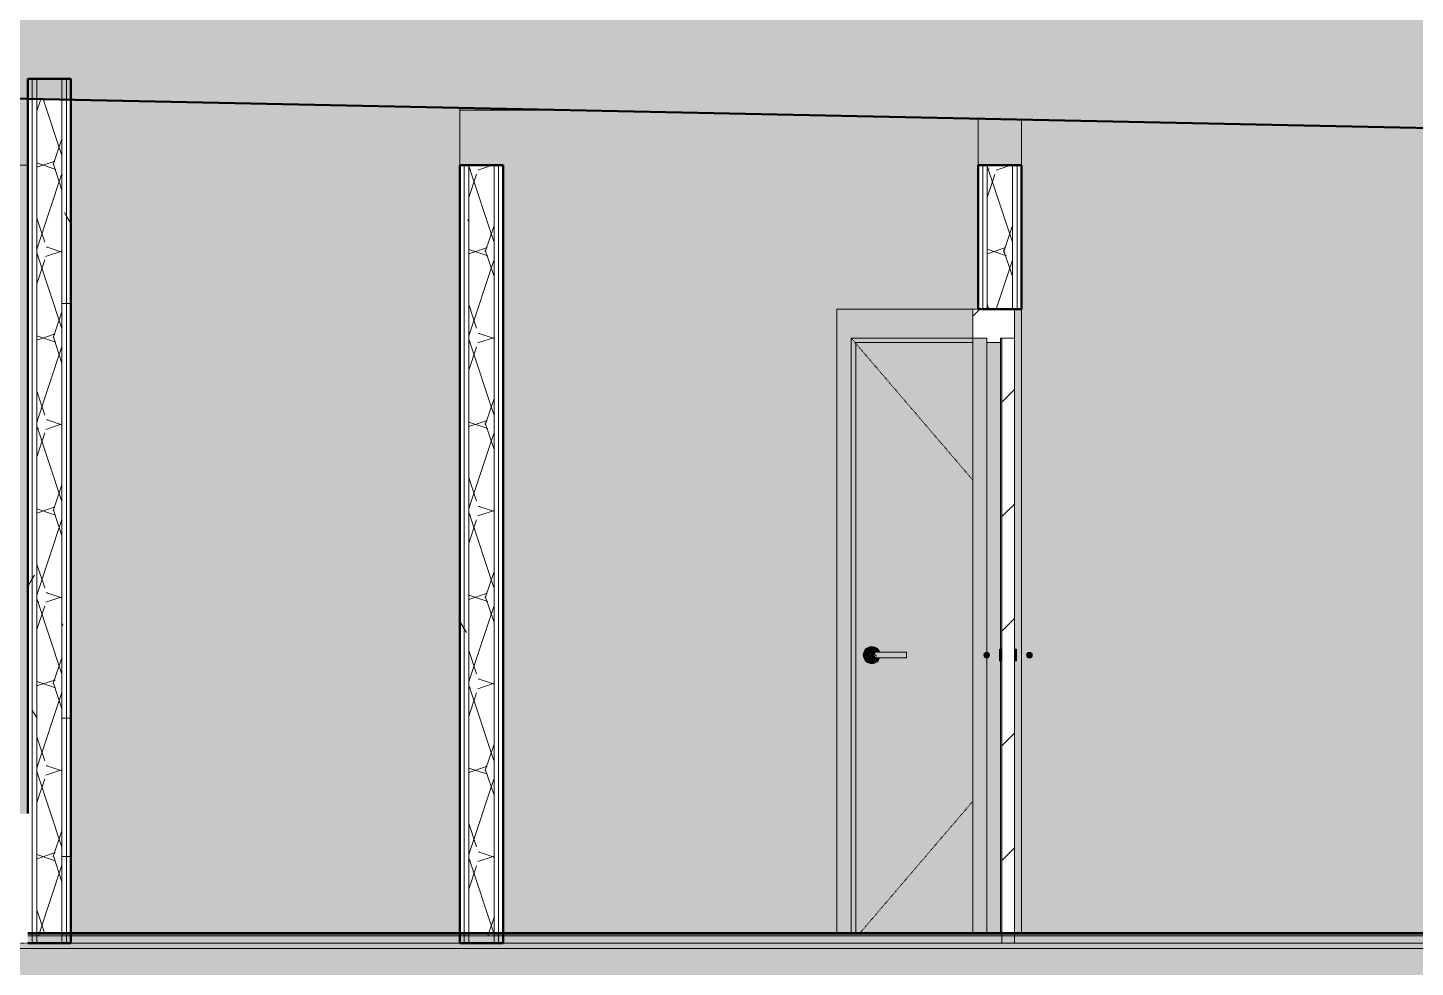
# Model space of a CAD drawing. Header units: inches. Extents: x 9566 to 17067, y -226 to 532.
# Drawn here: x 11584 to 11776.7, y 248.7 to 379.1 of the extents above; entities that cross this region are included whole.
import ezdxf

# ---------------------------------------------------------------- set-up
doc = ezdxf.new("R2010")
doc.units = ezdxf.units.IN
doc.header["$MEASUREMENT"] = 0
doc.linetypes.add('Dash 1_16_', pattern=[0.125, 0.0625, -0.0625])
doc.linetypes.add('Grid Line 1_2_', pattern=[0.875, 0.5, -0.125, 0.125, -0.125])
for name, color, linetype, lineweight in [('0-1', 7, 'Continuous', 5), ('A-AREA-PATT-1', 41, 'Continuous', 9), ('A-DOOR', 31, 'Continuous', 13), ('A-DOOR-7', 31, 'Dash 1_16_', 9), ('A-DOOR-8', 31, 'Continuous', 9), ('A-DOOR-9', 31, 'Continuous', 20), ('A-DOOR-FRAM', 31, 'Continuous', 9), ('A-DOOR-FRAM-6', 31, 'Continuous', 13), ('A-DOOR-FRAM-7', 31, 'Continuous', 20), ('A-FLOR-1', 192, 'Continuous', 5), ('A-FLOR-2', 192, 'Continuous', 50), ('A-FLOR-LEVL-1', 51, 'Grid Line 1_2_', 9), ('A-FLOR-MCUT', 51, 'Continuous', 13), ('A-FLOR-PATT-1', 8, 'Continuous', 9), ('A-ROOF', 132, 'Continuous', 13), ('A-ROOF-1', 132, 'Continuous', 5), ('A-ROOF-2', 132, 'Continuous', 50), ('A-WALL', 113, 'Continuous', 13), ('A-WALL-2', 10, 'Continuous', 13), ('A-WALL-PATT-1', 111, 'Continuous', 9), ('I-WALL', 2, 'Continuous', 13), ('I-WALL-1', 2, 'Continuous', 5), ('I-WALL-2', 2, 'Continuous', 50)]:
    doc.layers.add(name, color=color, linetype=linetype, lineweight=lineweight)
doc.layers.add('A-AREA-PATT-2', color=7, linetype='Continuous', lineweight=9, transparency=0.9)
doc.layers.add('A-AREA-PATT-5', color=254, linetype='Continuous', lineweight=9, transparency=0.9)
pattern_1 = [(161.57, (11003.327, 72.6), (-4.8003375, -0.0004146), [0, -34.152, 3.792, 0]), (18.43, (11002.127, 72.6), (-4.8003375, 0.0004146), [0, -34.152, 3.792, 0]), (108.43, (11003.327, 72.6), (2.3991322, -12.001051), [11.382, -26.562]), (71.57, (11002.127, 72.6), (2.3991322, 12.001051), [11.382, -26.562])]
pattern_2 = [(0, (11002.727, 72), (38.4, 9.6), [1.584, -27.216, 1.584, -27.216, -153.6]), (0, (11002.727, 72), (38.4, 9.6), [-57.6, 1.584, -56.016, 1.584, -27.216, -67.2]), (0, (11002.727, 72), (38.4, 9.6), [-144, 1.584, -17.616, 1.584, -46.416]), (120, (11017.127, 76.8), (-27.51384, 28.45538), [1.584, -27.216, 1.584, -27.216, -153.6]), (120, (11017.127, 76.8), (-27.51384, 28.45538), [-57.6, 1.584, -56.016, 1.584, -27.216, -67.2]), (120, (11017.127, 76.8), (-27.51384, 28.45538), [-144, 1.584, -17.616, 1.584, -46.416]), (240, (11021.927, 96), (-10.88616, -38.05538), [1.584, -27.216, 1.584, -27.216, -153.6]), (240, (11021.927, 96), (-10.88616, -38.05538), [-57.6, 1.584, -56.016, 1.584, -27.216, -67.2]), (240, (11021.927, 96), (-10.88616, -38.05538), [-144, 1.584, -17.616, 1.584, -46.416])]
pattern_3 = [(45, (11002.727, 72), (-7.95495, 7.95495), [])]

# ---------------------------------------------------------------- blocks, each defined once
blk = doc.blocks.new('1750 Ox - Unit Layouts_rvt-1-BUILDING SECTION - EAST_WEST - LOOKING NORTH')
at = {"layer": 'A-WALL-2'}
blk.add_line((11583.99, 360), (11439.69, 360), dxfattribs=at)
blk = doc.blocks.new('HOLLOW METAL - UNIT DOOR-V31-BUILDING SECTION - EAST_WEST - LOOKING NORTH')
at = {"layer": 'A-DOOR-8'}
h = blk.add_hatch(dxfattribs=at)
h.set_pattern_fill('FP_20', color=256, style=0, pattern_type=2)
h.set_pattern_definition(pattern_3)
h.paths.add_polyline_path([(11718.75, 335.37), (11719.05, 335.37), (11719.05, 336), (11720.99, 336), (11720.99, 340), (11715.24, 340), (11715.24, 336), (11717.18, 336), (11717.18, 335.37), (11717.48, 335.37)], flags=0)
for points in [[(11716.96, 291.66), (11717.35, 291.66), (11717.55, 292), (11717.35, 292.34), (11716.96, 292.34), (11716.76, 292)], [(11719.05, 291.19), (11719.24, 291.19), (11719.24, 292.81), (11718.92, 292.81), (11718.92, 291.19)], [(11721.3, 291.19), (11721.3, 292.81), (11720.99, 292.81), (11720.99, 291.19)], [(11722.88, 291.66), (11723.27, 291.66), (11723.47, 292), (11723.27, 292.34), (11722.88, 292.34), (11722.68, 292)]]:
    blk.add_hatch(color=256, dxfattribs=at).paths.add_polyline_path(points, flags=0)
at = {"layer": 'A-DOOR-FRAM'}
for points in [[(11717.18, 253.38), (11717.18, 291.66), (11716.96, 291.66), (11716.76, 292), (11716.96, 292.34), (11717.18, 292.34), (11717.18, 336), (11715.24, 336), (11715.24, 253.38), (11715.99, 253.38)], [(11719.05, 253.38), (11719.05, 291.19), (11718.92, 291.19), (11718.92, 292.81), (11719.05, 292.81), (11719.05, 335.37), (11717.18, 335.37), (11717.18, 292.34), (11717.35, 292.34), (11717.55, 292), (11717.35, 291.66), (11717.18, 291.66), (11717.18, 253.38), (11718.92, 253.38)]]:
    blk.add_hatch(color=256, dxfattribs=at).paths.add_polyline_path(points, flags=0)
h = blk.add_hatch(color=256, dxfattribs=at)
h.paths.add_polyline_path([(11719.24, 253.38), (11719.24, 291.19), (11719.05, 291.19), (11719.05, 253.38)], flags=0)
h.paths.add_polyline_path([(11719.05, 292.81), (11719.24, 292.81), (11719.24, 336), (11719.05, 336), (11719.05, 304.88)], flags=0)
h = blk.add_hatch(dxfattribs=at)
h.set_pattern_fill('FP_20', color=256, style=0, pattern_type=2)
h.set_pattern_definition(pattern_3)
h.paths.add_polyline_path([(11720.99, 253.25), (11720.99, 336), (11719.24, 336), (11719.24, 253.25)], flags=0)
at = {"layer": 'A-DOOR-8'}
for p, q in [((11718.92, 292.81), (11718.92, 291.19)), ((11719.24, 292.81), (11718.92, 292.81)), ((11718.92, 291.19), (11719.24, 291.19)), ((11719.24, 291.19), (11719.24, 292.81)), ((11721.3, 292.81), (11720.99, 292.81)), ((11720.99, 292.81), (11720.99, 291.19)), ((11720.99, 291.19), (11721.3, 291.19)), ((11721.3, 291.19), (11721.3, 292.81))]:
    blk.add_line(p, q, dxfattribs=at)
for centre, start, end in [((11717.15, 292), 0, 180), ((11717.15, 292), 180, 0), ((11723.08, 292), 0, 180), ((11723.08, 292), 180, 0)]:
    blk.add_arc(centre, 0.394, start, end, dxfattribs=at)
at = {"layer": 'A-DOOR-9'}
for p, q in [((11719.24, 336), (11719.24, 252)), ((11720.99, 336), (11719.24, 336)), ((11720.99, 252), (11720.99, 336)), ((11719.24, 252), (11720.99, 252))]:
    blk.add_line(p, q, dxfattribs=at)
at = {"layer": 'A-DOOR-FRAM'}
for p, q in [((11715.24, 253.38), (11715.24, 336)), ((11717.18, 292.34), (11717.18, 335.37)), ((11719.05, 292.81), (11719.05, 335.37)), ((11717.18, 253.38), (11717.18, 291.66)), ((11719.05, 253.38), (11719.05, 291.19))]:
    blk.add_line(p, q, dxfattribs=at)
at = {"layer": 'A-DOOR-FRAM-7'}
for p, q in [((11720.99, 340), (11715.24, 340)), ((11715.24, 340), (11715.24, 336)), ((11720.99, 336), (11720.99, 340)), ((11715.24, 336), (11717.18, 336)), ((11717.18, 336), (11717.18, 335.37)), ((11717.18, 335.37), (11719.05, 335.37)), ((11719.05, 335.37), (11719.05, 336)), ((11719.05, 336), (11720.99, 336))]:
    blk.add_line(p, q, dxfattribs=at)
blk = doc.blocks.new('HOLLOW METAL - UNIT DOOR-V32-BUILDING SECTION - EAST_WEST - LOOKING NORTH')
at = {"layer": 'A-DOOR'}
h = blk.add_hatch(color=256, dxfattribs=at)
h.paths.add_polyline_path([(11698.96, 253.37), (11715.24, 253.37), (11715.24, 335.37), (11698.96, 335.37), (11698.96, 290.86)], flags=0)
h.paths.add_polyline_path([(11701.19, 290.82), (11700.89, 290.86), (11700.6, 290.98), (11700.36, 291.16), (11700.11, 291.57), (11700.05, 291.69), (11700.01, 292), (11700.05, 292.31), (11700.17, 292.59), (11700.36, 292.84), (11700.6, 293.02), (11700.89, 293.14), (11701.19, 293.18), (11701.5, 293.14), (11701.78, 293.02), (11702.03, 292.84), (11702.22, 292.59), (11702.33, 292.39), (11706.02, 292.34), (11706.02, 291.61), (11702.28, 291.57), (11702.22, 291.41), (11702.03, 291.16), (11701.78, 290.98), (11701.5, 290.86)], flags=0)
h = blk.add_hatch(color=256, dxfattribs=at)
h.paths.add_polyline_path([(11701.88, 291.61), (11701.84, 291.66), (11701.87, 291.62)], flags=0)
h.paths.add_polyline_path([(11700.97, 292), (11701.05, 291.92), (11701.03, 292), (11701, 292.06)], flags=0)
h.paths.add_polyline_path([(11701.19, 290.82), (11701.5, 290.86), (11701.78, 290.98), (11702.03, 291.16), (11702.28, 291.57), (11702.27, 291.61), (11701.09, 291.66), (11701.01, 291.73), (11700.98, 292.09), (11701.03, 292.29), (11701.19, 292.36), (11701.39, 292.38), (11702.07, 292.39), (11702.3, 292.39), (11702.22, 292.59), (11702.03, 292.84), (11701.78, 293.02), (11701.5, 293.14), (11701.19, 293.18), (11700.89, 293.14), (11700.6, 293.02), (11700.36, 292.84), (11700.17, 292.59), (11700.05, 292.31), (11700.01, 292), (11700.11, 291.57), (11700.17, 291.41), (11700.36, 291.16), (11700.6, 290.98), (11700.89, 290.86)], flags=0)
h.paths.add_polyline_path([(11701.88, 291.62), (11701.84, 291.72), (11701.86, 291.66)], flags=0)
h.paths.add_polyline_path([(11701.88, 291.72), (11701.88, 291.8), (11701.85, 291.8)], flags=0)
h.paths.add_polyline_path([(11701.88, 291.8), (11701.84, 292.07), (11701.82, 292), (11701.85, 291.9)], flags=0)
h = blk.add_hatch(color=256, dxfattribs=at)
h.paths.add_polyline_path([(11701.51, 292), (11701.76, 291.81), (11701.61, 292)], flags=0)
h.paths.add_polyline_path([(11701.88, 291.61), (11701.51, 292), (11701.03, 292), (11701.01, 291.92), (11700.98, 291.9), (11701.03, 291.71), (11701.19, 291.64), (11701.39, 291.62), (11701.81, 291.62)], flags=0)
h.paths.add_polyline_path([(11701.88, 291.66), (11701.85, 291.8), (11701.76, 292), (11701.63, 292), (11701.84, 291.72)], flags=0)
h.paths.add_polyline_path([(11701.88, 291.8), (11701.82, 292), (11701.76, 292), (11701.82, 291.9)], flags=0)
h = blk.add_hatch(color=256, dxfattribs=at)
h.paths.add_polyline_path([(11701.76, 292), (11701.82, 292), (11701.8, 292.07), (11701.76, 292)], flags=0)
h.paths.add_polyline_path([(11701.51, 292), (11701.81, 292.38), (11701.52, 292.38), (11701.39, 292.38), (11701.12, 292.35), (11701.01, 292.27), (11701.03, 292.11), (11701.06, 292.17), (11701.03, 292), (11701.51, 292)], flags=0)
h.paths.add_polyline_path([(11701.63, 292), (11701.7, 292.2), (11701.51, 292), (11701.61, 292)], flags=0)
h.paths.add_polyline_path([(11701.76, 292), (11701.84, 292.28), (11701.63, 292)], flags=0)
for points in [[(11706.02, 292), (11706.02, 292.39), (11701.88, 292.34), (11701.88, 292), (11705.31, 292)], [(11702.79, 291.61), (11706.02, 291.66), (11706.02, 292), (11701.88, 292), (11701.89, 291.61), (11702.54, 291.61)]]:
    blk.add_hatch(color=256, dxfattribs=at).paths.add_polyline_path(points, flags=0)
at = {"layer": 'A-DOOR-FRAM-6'}
for points in [[(11696.34, 253.37), (11698.34, 253.37), (11698.34, 336), (11715.24, 336), (11715.24, 340), (11696.34, 340), (11696.34, 291.57)], [(11698.34, 253.37), (11698.96, 253.37), (11698.96, 335.37), (11715.24, 335.37), (11715.24, 336), (11698.34, 336), (11698.34, 291.57)]]:
    blk.add_hatch(color=256, dxfattribs=at).paths.add_polyline_path(points, flags=0)
at = {"layer": 'A-DOOR-7'}
for p, q in [((11698.34, 336), (11715.24, 316.28)), ((11715.24, 271.72), (11699.52, 253.37))]:
    blk.add_line(p, q, dxfattribs=at)
at = {"layer": 'A-DOOR-8'}
for p, q in [((11706.02, 292.39), (11701.88, 292.39)), ((11701.88, 291.61), (11706.02, 291.61)), ((11706.02, 292.39), (11706.02, 292)), ((11706.02, 292), (11706.02, 291.61))]:
    blk.add_line(p, q, dxfattribs=at)
at = {"layer": 'A-DOOR-8', "flags": 128}
for points in [[(11701.88, 292.39), (11701.86, 292.39), (11701.84, 292.39), (11701.81, 292.39), (11701.79, 292.39), (11701.77, 292.39), (11701.74, 292.39), (11701.72, 292.39), (11701.7, 292.39), (11701.68, 292.39), (11701.65, 292.39), (11701.63, 292.39), (11701.61, 292.39), (11701.59, 292.39), (11701.57, 292.39), (11701.55, 292.39), (11701.53, 292.39), (11701.51, 292.39), (11701.49, 292.39), (11701.48, 292.39), (11701.46, 292.39), (11701.44, 292.39), (11701.43, 292.39), (11701.41, 292.39), (11701.4, 292.39), (11701.39, 292.39), (11701.37, 292.39), (11701.36, 292.39), (11701.35, 292.39), (11701.34, 292.39), (11701.33, 292.39), (11701.32, 292.39), (11701.32, 292.39), (11701.31, 292.39), (11701.31, 292.39), (11701.3, 292.39), (11701.3, 292.39), (11701.29, 292.39), (11701.29, 292.39), (11701.29, 292.39)], [(11701.29, 291.61), (11701.29, 291.61), (11701.29, 291.61), (11701.3, 291.61), (11701.3, 291.61), (11701.3, 291.61), (11701.31, 291.61), (11701.32, 291.61), (11701.32, 291.61), (11701.33, 291.61), (11701.34, 291.61), (11701.35, 291.61), (11701.36, 291.61), (11701.37, 291.61), (11701.38, 291.61), (11701.4, 291.61), (11701.41, 291.61), (11701.42, 291.61), (11701.44, 291.61), (11701.46, 291.61), (11701.47, 291.61), (11701.49, 291.61), (11701.51, 291.61), (11701.53, 291.61), (11701.54, 291.61), (11701.56, 291.61), (11701.58, 291.61), (11701.6, 291.61), (11701.63, 291.61), (11701.65, 291.61), (11701.67, 291.61), (11701.69, 291.61), (11701.71, 291.61), (11701.74, 291.61), (11701.76, 291.61), (11701.78, 291.61), (11701.81, 291.61), (11701.83, 291.61), (11701.85, 291.61), (11701.88, 291.61), (11701.88, 291.61)]]:
    blk.add_lwpolyline(points, dxfattribs=at)
at = {"layer": 'A-DOOR-8'}
for centre, radius, start, end in [((11701.19, 292), 1.18, 19.6343, 180), ((11701.19, 292), 1.18, 180, 338.253), ((11701.29, 292), 0.394, 135, 180), ((11701.29, 292), 0.394, 180, 225), ((11701.29, 292), 0.394, 90, 105), ((11701.29, 292), 0.394, 255, 270)]:
    blk.add_arc(centre, radius, start, end, dxfattribs=at)
at = {"layer": 'A-DOOR-FRAM'}
for p, q in [((11715.24, 340), (11696.34, 340)), ((11696.34, 340), (11696.34, 253.37)), ((11698.34, 336), (11715.24, 336)), ((11698.34, 253.37), (11698.34, 336)), ((11698.96, 335.37), (11715.24, 335.37)), ((11698.96, 253.37), (11698.96, 335.37))]:
    blk.add_line(p, q, dxfattribs=at)

msp = doc.modelspace()

# ---------------------------------------------------------------- hatches: boundary and pattern name
at = {"layer": 'A-AREA-PATT-1'}
h = msp.add_hatch(color=256, dxfattribs=at)
h.paths.add_polyline_path([(11437.6894, 253.375), (11437.6894, 336), (11439.6894, 336), (11439.6894, 339), (11440.6894, 339), (11440.6894, 253.375), (11511.5894, 253.375), (11511.5894, 339), (11549.5894, 339), (11549.5894, 253.375), (11553.9894, 253.375), (11553.9894, 270), (11562.9894, 270), (11562.9894, 272), (11563.4894, 272), (11563.5405, 276), (11566.4894, 276), (11566.4894, 272), (11567.9894, 272), (11567.9894, 276), (11569.9894, 276), (11569.9894, 272), (11571.4894, 272), (11571.5405, 276), (11574.4894, 276), (11574.4894, 272), (11574.9894, 272), (11574.9942, 270), (11583.9894, 270), (11583.9894, 369.226), (11250.4519, 376.1747), (11250.4519, 253.375), (11278.7437, 253.375), (11278.7437, 334.75), (11279.4937, 334.75), (11279.4937, 253.375), (11316.7437, 253.375), (11316.7437, 258), (11314.7437, 258), (11314.7437, 274), (11317.7437, 274), (11317.7437, 277), (11389.7437, 277), (11389.7437, 274), (11392.7437, 274), (11392.7437, 258), (11390.7437, 258), (11390.7437, 253.375), (11392.9394, 253.375), (11392.9394, 339), (11434.9394, 339), (11434.9394, 253.375)], flags=0)
h.paths.add_polyline_path([(11318.7437, 253.375), (11388.7437, 253.375), (11388.7437, 258), (11318.7437, 258), (11318.7437, 256.249)], flags=0)
h = msp.add_hatch(color=256, dxfattribs=at)
h.paths.add_polyline_path([(12115.9019, 253.375), (12115.9019, 358.1445), (11721.9894, 366.351), (11721.9894, 253.375), (11817.0144, 253.375), (11817.0144, 339), (11853.0144, 339), (11853.0144, 253.375), (11930.6644, 253.375), (11930.6644, 339), (11972.6644, 339), (11972.6644, 253.375), (12098.2073, 253.375)], flags=0)
h.paths.add_polyline_path([(11723.2729, 291.659), (11722.8792, 291.659), (11722.6823, 292), (11722.8792, 292.341), (11723.2729, 292.341), (11723.4697, 292)], flags=0)
at = {"layer": 'A-AREA-PATT-2'}
msp.add_hatch(color=256, dxfattribs=at).paths.add_polyline_path([(11589.9894, 253.375), (11643.9894, 253.375), (11643.9894, 367.976), (11589.9894, 369.101), (11589.9894, 338.6558)], flags=0)
at = {"layer": 'A-AREA-PATT-5'}
h = msp.add_hatch(color=256, dxfattribs=at)
h.paths.add_polyline_path([(11715.7268, 366.026), (11715.9894, 366.026), (11715.9894, 366.476), (11649.9894, 367.851), (11649.9894, 366.026), (11670.3658, 366.026)], flags=0)
h.paths.add_polyline_path([(10448.7894, 366.026), (10448.7894, 367.851), (10382.7894, 366.476), (10382.7894, 366.026), (10418.9772, 366.026)], flags=0)
h = msp.add_hatch(color=256, dxfattribs=at)
h.paths.add_polyline_path([(11667.6355, 253.375), (11696.3394, 253.375), (11696.3394, 340), (11715.9894, 340), (11715.9894, 366.026), (11649.9894, 366.026), (11649.9894, 253.375)], flags=0)
h.paths.add_polyline_path([(10402.1894, 253.375), (10448.0394, 253.375), (10448.0394, 340), (10448.7894, 340), (10448.7894, 366.026), (10382.7894, 366.026), (10382.7894, 340), (10402.1894, 340), (10402.1894, 268.0214)], flags=0)
at = {"layer": 'A-FLOR-1'}
h = msp.add_hatch(color=256, dxfattribs=at)
h.paths.add_polyline_path([(11698.3394, 253.25), (11719.2394, 253.25), (11719.2394, 253.375), (11648.7394, 253.375), (11648.7394, 253.25), (11696.3394, 253.25)], flags=0)
h.paths.add_polyline_path([(11316.7437, 253.25), (11316.7437, 253.375), (11250.4519, 253.375), (11250.4519, 253.25), (11312.4137, 253.25)], flags=0)
h.paths.add_polyline_path([(12119.7769, 253.25), (12122.0269, 253.25), (12122.0269, 253.375), (11720.9894, 253.375), (11720.9894, 253.25), (12119.7359, 253.25)], flags=0)
h.paths.add_polyline_path([(11318.7437, 253.25), (11388.7437, 253.2706), (11388.7437, 253.375), (11318.7437, 253.375), (11318.7437, 253.2606)], flags=0)
h.paths.add_polyline_path([(11390.7437, 253.25), (11437.6894, 253.2775), (11437.6894, 253.375), (11390.7437, 253.375), (11390.7437, 253.2709)], flags=0)
h.paths.add_polyline_path([(11439.6894, 253.25), (11553.9894, 253.2941), (11553.9894, 253.375), (11439.6894, 253.375), (11439.6894, 253.2778)], flags=0)
h.paths.add_polyline_path([(11645.2394, 253.25), (11645.2394, 253.375), (11588.7394, 253.375), (11588.7394, 253.25), (11643.9894, 253.25)], flags=0)
h.paths.add_polyline_path([(11585.2394, 253.25), (11585.2394, 253.375), (11583.9894, 253.375), (11583.9894, 253.25)], flags=0)
h.paths.add_polyline_path([(10402.1894, 253.25), (10450.0394, 253.25), (10450.0394, 253.375), (10379.5394, 253.375), (10379.5394, 253.25), (10400.1894, 253.25)], flags=0)
h.paths.add_polyline_path([(10375.9201, 253.25), (10377.7894, 253.25), (10377.7894, 253.375), (9982.6269, 253.375), (9982.6269, 253.25), (10322.7894, 253.25)], flags=0)
h.paths.add_polyline_path([(10710.0351, 253.25), (10780.0351, 253.25), (10780.0351, 253.375), (10710.0351, 253.355)], flags=0)
h.paths.add_polyline_path([(10849.3184, 253.25), (10849.3269, 253.25), (10849.3269, 253.375), (10782.0351, 253.3654), (10782.0351, 253.25), (10848.7019, 253.25)], flags=0)
h.paths.add_polyline_path([(10705.8394, 253.25), (10708.0351, 253.25), (10708.0351, 253.375), (10661.0894, 253.3479), (10661.0894, 253.25), (10705.7948, 253.25)], flags=0)
h.paths.add_polyline_path([(10453.5394, 253.25), (10510.0394, 253.25), (10510.0394, 253.375), (10453.5394, 253.375), (10453.5394, 253.318)], flags=0)
h.paths.add_polyline_path([(10513.5394, 253.25), (10514.7894, 253.25), (10514.7894, 253.375), (10513.5394, 253.3266)], flags=0)
h.paths.add_polyline_path([(10544.7894, 253.25), (10659.0894, 253.25), (10659.0894, 253.375), (10544.7894, 253.3311)], flags=0)
h = msp.add_hatch(color=256, dxfattribs=at)
h.paths.add_polyline_path([(11393.146, 253), (11553.9894, 253), (11553.9894, 253.25), (11390.7437, 253.25), (11390.7437, 253), (11392.9751, 253)], flags=0)
h.paths.add_polyline_path([(11280.1209, 253), (11316.7437, 253.0206), (11316.7437, 253.25), (11249.8269, 253.25), (11249.8269, 253), (11278.7437, 253)], flags=0)
h.paths.add_polyline_path([(12119.7769, 253), (12122.0269, 253), (12122.0226, 253.25), (11648.7394, 253.25), (11648.7394, 253), (12119.7359, 253)], flags=0)
h.paths.add_polyline_path([(11318.7437, 253), (11388.7437, 253.0411), (11388.7437, 253.25), (11318.7437, 253.25), (11318.7437, 253.0212)], flags=0)
h.paths.add_polyline_path([(11645.2394, 253), (11645.2394, 253.25), (11588.7394, 253.25), (11588.7394, 253), (11643.9894, 253)], flags=0)
h.paths.add_polyline_path([(11585.2394, 253), (11585.2394, 253.25), (11583.9894, 253.25), (11583.9894, 253)], flags=0)
h.paths.add_polyline_path([(10698.8489, 253), (10708.0351, 253), (10708.0351, 253.25), (10544.7894, 253.25), (10544.7894, 253), (10677.3203, 253)], flags=0)
h.paths.add_polyline_path([(10322.7894, 253), (10450.0394, 253), (10450.0394, 253.25), (9982.6269, 253.25), (9982.6269, 253), (10317.1644, 253)], flags=0)
h.paths.add_polyline_path([(10828.0205, 253), (10849.3269, 253), (10849.3184, 253.25), (10782.0351, 253.2306), (10782.0351, 253), (10824.7851, 253)], flags=0)
h.paths.add_polyline_path([(10710.0351, 253), (10780.0351, 253), (10780.0351, 253.25), (10710.0351, 253.2098)], flags=0)
h.paths.add_polyline_path([(10453.5394, 253), (10510.0394, 253), (10510.0394, 253.25), (10453.5394, 253.25), (10453.5394, 253.1358)], flags=0)
h.paths.add_polyline_path([(10514.7894, 253), (10514.7894, 253.25), (10513.5394, 253.25), (10513.5394, 253)], flags=0)
h = msp.add_hatch(color=256, dxfattribs=at)
h.paths.add_polyline_path([(11250.2644, 251.25), (12122.0269, 251.25), (12122.0269, 252), (11249.8269, 252), (11249.8269, 251.25)], flags=0)
h.paths.add_polyline_path([(10505.0916, 251.25), (10854.8269, 251.25), (10854.8099, 252), (9977.1269, 252), (9977.1269, 251.25), (10462.0344, 251.25)], flags=0)
at = {"layer": 'A-FLOR-PATT-1'}
h = msp.add_hatch(dxfattribs=at)
h.set_pattern_fill('FP_2', color=256, style=0, pattern_type=2)
h.set_pattern_definition([(50, (11002.727, 72), (34.4287, -3.012), [3.6, -39.6]), (355, (11002.727, 72), (-6.6596, 36.1048), [2.88, -31.68]), (100.451, (11005.596, 71.75), (27.7688, 33.0931), [3.06, -33.655]), (46.184, (11002.727, 81.6), (51.2275, -7.9453), [5.4, -59.4]), (96.636, (11006.996, 80.94), (44.8632, 46.7577), [4.589, -50.482]), (351.184, (11002.727, 81.6), (44.8642, 46.7574), [4.32, -47.52]), (21, (11007.527, 79.2), (28.65176, -19.3257), [3.6, -39.6]), (326, (11007.527, 79.2), (11.6793, 34.8066), [2.88, -31.68]), (71.451, (11009.915, 77.59), (40.331, 15.4813), [3.06, -33.655]), (37.5, (11002.727, 72), (0.58311, 15.97898), [1.584, -29.712, 1.584, -30.576, -31.8]), (37.5, (11002.727, 72), (0.58311, 15.97898), [-63.456, 1.584, -30.216]), (7.5, (11002.727, 72), (12.6269, 18.9321), [1.584, -16.752, 1.584, -28.992, -12.12]), (7.5, (11002.727, 72), (12.6269, 18.9321), [-48.912, 1.584, -10.536]), (327.5, (10992.023, 72), (25.62299, -1.0828), [1.584, -10.416, 1.584, -35.856, -49.68]), (327.5, (10992.023, 72), (25.62299, -1.0828), [-49.44, 1.584, -48.096]), (317.5, (10987.223, 72), (27.99243, 4.80496), [1.584, -14.016, 1.584, -23.28, -35.28]), (317.5, (10987.223, 72), (27.99243, 4.80496), [-40.464, 1.584, -33.696])])
h.paths.add_polyline_path([(11753.7499, 252), (12122.0269, 252), (12122.0269, 253), (11583.9894, 253), (11583.9894, 252), (11721.9894, 252)], flags=0)
h.paths.add_polyline_path([(11395.9394, 252), (11553.9894, 252), (11553.9894, 253), (11390.7437, 253), (11390.7437, 252), (11393.146, 252)], flags=0)
h.paths.add_polyline_path([(11387.7638, 252), (11388.7437, 252), (11388.7437, 253), (11318.7437, 253), (11318.7437, 252), (11366.2352, 252)], flags=0)
h.paths.add_polyline_path([(11316.7437, 252), (11316.7437, 253), (11249.8269, 253), (11249.8269, 252), (11312.4137, 252)], flags=0)
h.paths.add_polyline_path([(10505.0916, 252), (10514.7894, 252), (10514.7894, 253), (9982.6269, 253), (9982.6269, 252), (10462.0344, 252)], flags=0)
h.paths.add_polyline_path([(10584.1894, 252), (10708.0351, 252), (10708.0351, 253), (10544.7894, 253), (10544.7894, 252), (10552.1894, 252)], flags=0)
h.paths.add_polyline_path([(10828.0205, 252), (10849.3269, 252), (10849.3269, 253), (10782.0351, 253), (10782.0351, 252), (10824.7851, 252)], flags=0)
h.paths.add_polyline_path([(10710.0351, 252), (10780.0351, 252), (10780.0351, 253), (10710.0351, 253), (10710.0351, 252.8393)], flags=0)
h = msp.add_hatch(dxfattribs=at)
h.set_pattern_fill('FP_4', color=256, style=0, pattern_type=2)
h.set_pattern_definition(pattern_1)
h.paths.add_polyline_path([(12121.8394, 227.25), (12121.8394, 249.875), (12122.0269, 249.875), (12122.0269, 251.25), (11244.3269, 251.25), (11244.3269, 227.25), (12119.7769, 227.25)], flags=0)
h.paths.add_polyline_path([(9982.6269, 227.25), (10854.8269, 227.25), (10854.8269, 251.25), (9977.1269, 251.25), (9977.1269, 227.25), (9979.0019, 227.25)], flags=0)
at = {"layer": 'A-ROOF'}
h = msp.add_hatch(color=256, dxfattribs=at)
h.paths.add_polyline_path([(11649.9894, 366.026), (11649.9894, 367.6495), (11643.9894, 367.6495), (11643.9894, 366.026)], flags=0)
h.paths.add_polyline_path([(10448.7894, 366.026), (10454.7894, 366.026), (10454.7894, 367.6495), (10448.7894, 367.6495), (10448.7894, 366.4747)], flags=0)
at = {"layer": 'A-ROOF-1'}
msp.add_hatch(color=256, dxfattribs=at).paths.add_polyline_path([(12122.8394, 358), (12122.8394, 382.0052), (11243.1394, 400.3323), (11243.1394, 376.3271), (12122.0269, 358.0169)], flags=0)
h = msp.add_hatch(color=256, dxfattribs=at)
h.paths.add_polyline_path([(10448.7894, 367.6495), (10454.7894, 367.6495), (10454.7894, 367.976), (10448.7894, 367.851)], flags=0)
h.paths.add_polyline_path([(11643.9894, 367.6495), (11649.9894, 367.6495), (11649.9894, 367.851), (11643.9894, 367.976)], flags=0)
h.paths.add_polyline_path([(12115.9019, 387.1508), (12115.9019, 396.6558), (11659.6644, 396.6558), (12115.8628, 387.1516)], flags=0)
h.paths.add_polyline_path([(9983.2519, 387.1586), (10439.1144, 396.6558), (9983.2519, 396.6558)], flags=0)
at = {"layer": 'A-WALL-PATT-1'}
h = msp.add_hatch(dxfattribs=at)
h.set_pattern_fill('FP_3', color=256, style=0, pattern_type=2)
h.set_pattern_definition(pattern_2)
h.paths.add_polyline_path([(11583.9894, 253.375), (11584.6144, 253.375), (11584.6144, 369.213), (11583.9894, 369.226), (11583.9894, 270)], flags=0)
h = msp.add_hatch(dxfattribs=at)
h.set_pattern_fill('FP_3', color=256, style=0, pattern_type=2)
h.set_pattern_definition(pattern_2)
h.paths.add_polyline_path([(11584.6144, 253.375), (11585.2394, 253.375), (11585.2394, 369.2), (11584.6144, 369.213), (11584.6144, 270)], flags=0)
h = msp.add_hatch(dxfattribs=at)
h.set_pattern_fill('FP_4', color=256, style=0, pattern_type=2)
h.set_pattern_definition(pattern_1)
h.paths.add_polyline_path([(11585.2394, 253), (11588.7394, 253), (11588.7394, 369.1271), (11585.2394, 369.2), (11585.2394, 270)], flags=0)
h = msp.add_hatch(dxfattribs=at)
h.set_pattern_fill('FP_3', color=256, style=0, pattern_type=2)
h.set_pattern_definition(pattern_2)
h.paths.add_polyline_path([(11588.7394, 253.375), (11589.3644, 253.375), (11589.3644, 369.1141), (11588.7394, 369.1271), (11588.7394, 270)], flags=0)
h = msp.add_hatch(dxfattribs=at)
h.set_pattern_fill('FP_3', color=256, style=0, pattern_type=2)
h.set_pattern_definition(pattern_2)
h.paths.add_polyline_path([(11589.3644, 253.375), (11589.9894, 253.375), (11589.9894, 369.101), (11589.3644, 369.101), (11589.3644, 270)], flags=0)
h = msp.add_hatch(dxfattribs=at)
h.set_pattern_fill('FP_3', color=256, style=0, pattern_type=2)
h.set_pattern_definition(pattern_2)
h.paths.add_polyline_path([(11644.6144, 253.375), (11644.6144, 360), (11643.9894, 360), (11643.9894, 253.375)], flags=0)
h = msp.add_hatch(dxfattribs=at)
h.set_pattern_fill('FP_3', color=256, style=0, pattern_type=2)
h.set_pattern_definition(pattern_2)
h.paths.add_polyline_path([(11645.2394, 253.375), (11645.2394, 360), (11644.6144, 360), (11644.6144, 253.375)], flags=0)
h = msp.add_hatch(dxfattribs=at)
h.set_pattern_fill('FP_4', color=256, style=0, pattern_type=2)
h.set_pattern_definition(pattern_1)
h.paths.add_polyline_path([(11648.7394, 253), (11648.7394, 360), (11645.2394, 360), (11645.2394, 253)], flags=0)
h = msp.add_hatch(dxfattribs=at)
h.set_pattern_fill('FP_4', color=256, style=0, pattern_type=2)
h.set_pattern_definition(pattern_1)
h.paths.add_polyline_path([(11717.2394, 340), (11720.7394, 340), (11720.7394, 360), (11717.2394, 360), (11717.2394, 348.1156)], flags=0)
at = {"layer": 'I-WALL'}
msp.add_hatch(color=256, dxfattribs=at).paths.add_polyline_path([(11644.6144, 360), (11649.9894, 360), (11649.9894, 366.026), (11643.9894, 366.026), (11643.9894, 360)], flags=0)
at = {"layer": 'I-WALL-1'}
for points in [[(11715.9894, 360), (11721.9894, 360), (11721.9894, 366.351), (11715.9894, 366.476), (11715.9894, 362.3046)], [(11721.913, 253.375), (11721.9894, 253.375), (11721.9894, 340), (11720.9894, 340), (11720.9894, 292.8095), (11721.3044, 292.8095), (11721.3044, 291.1905), (11720.9894, 291.1905), (11720.9894, 253.375)]]:
    msp.add_hatch(color=256, dxfattribs=at).paths.add_polyline_path(points, flags=0)

# ---------------------------------------------------------------- linework, layer by layer
at = {"layer": 'A-FLOR-2'}
msp.add_line((12122.0269, 253.375), (11583.9894, 253.375), dxfattribs=at)
at = {"layer": 'A-FLOR-LEVL-1'}
msp.add_line((9566.1764, 252), (12563.5424, 252), dxfattribs=at)
at = {"layer": 'A-FLOR-MCUT'}
for p, q in [((12122.0269, 253.25), (11583.9894, 253.25)), ((12122.0269, 253), (11583.9894, 253)), ((12122.0269, 251.25), (11244.3269, 251.25)), ((12121.8394, 252), (11589.9894, 252))]:
    msp.add_line(p, q, dxfattribs=at)
at = {"layer": 'A-ROOF'}
msp.add_line((11659.6644, 367.6495), (11643.9894, 367.6495), dxfattribs=at)
at = {"layer": 'A-ROOF-2'}
msp.add_line((11250.4519, 376.1747), (12115.9019, 358.1445), dxfattribs=at)
at = {"layer": 'A-WALL'}
for p, q in [((11584.6144, 252), (11584.6144, 372)), ((11585.2394, 252), (11585.2394, 372)), ((11588.7394, 252), (11588.7394, 372)), ((11589.3644, 252), (11589.3644, 372)), ((11644.6144, 360), (11644.6144, 252)), ((11645.2394, 360), (11645.2394, 252)), ((11648.7394, 360), (11648.7394, 252)), ((11649.3644, 360), (11649.3644, 252)), ((11716.6144, 340), (11716.6144, 360)), ((11717.2394, 340), (11717.2394, 360)), ((11720.7394, 340), (11720.7394, 360)), ((11721.3644, 340), (11721.3644, 360))]:
    msp.add_line(p, q, dxfattribs=at)
at = {"layer": 'I-WALL'}
for p, q in [((11643.9894, 360), (11643.9894, 367.976)), ((11715.9894, 366.476), (11715.9894, 360)), ((11721.9894, 366.351), (11721.9894, 360)), ((11721.9894, 340), (11721.9894, 253.375))]:
    msp.add_line(p, q, dxfattribs=at)
at = {"layer": 'I-WALL-2'}
for p, q in [((11583.9894, 372), (11583.9894, 270)), ((11589.9894, 372), (11583.9894, 372)), ((11589.9894, 252), (11589.9894, 372)), ((11643.9894, 360), (11643.9894, 252)), ((11649.9894, 360), (11643.9894, 360)), ((11649.9894, 252), (11649.9894, 360)), ((11721.9894, 360), (11715.9894, 360)), ((11715.9894, 360), (11715.9894, 340)), ((11721.9894, 340), (11721.9894, 360)), ((11715.9894, 340), (11721.9894, 340)), ((11583.9894, 252), (11589.9894, 252)), ((11643.9894, 252), (11649.9894, 252))]:
    msp.add_line(p, q, dxfattribs=at)

# ---------------------------------------------------------------- block references
at = {"layer": '0-1'}
msp.add_blockref('1750 Ox - Unit Layouts_rvt-1-BUILDING SECTION - EAST_WEST - LOOKING NORTH', (0, 0), dxfattribs=at)
at = {"layer": 'A-DOOR'}
msp.add_blockref('HOLLOW METAL - UNIT DOOR-V32-BUILDING SECTION - EAST_WEST - LOOKING NORTH', (0, 0), dxfattribs=at)
at = {"layer": 'A-DOOR-8'}
msp.add_blockref('HOLLOW METAL - UNIT DOOR-V31-BUILDING SECTION - EAST_WEST - LOOKING NORTH', (0, 0), dxfattribs=at)

doc.saveas('drawing.dxf')
